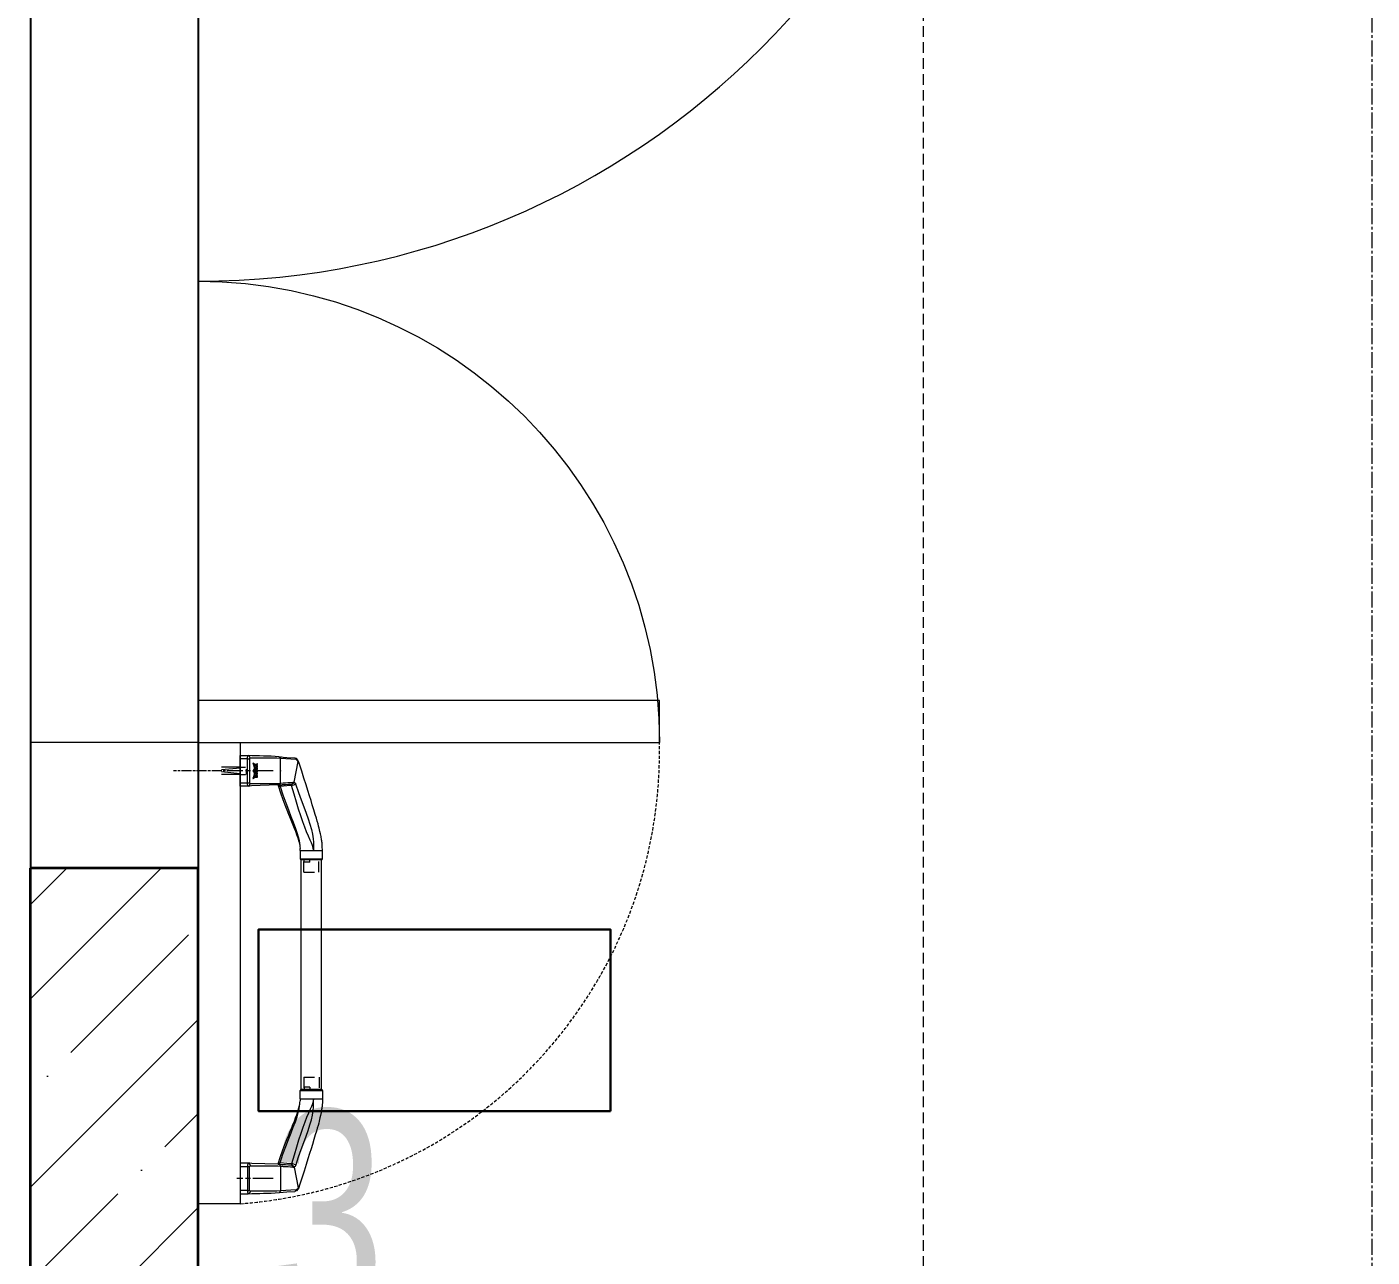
# Model space of a CAD drawing. Header units: millimetres. Extents: x -231292 to 573618, y -153144 to 564035.
# Drawn here: x 112424 to 114029, y 439568 to 441035 of the extents above; entities that cross this region are included whole.
import ezdxf
from ezdxf.enums import TextEntityAlignment as Align

# ---------------------------------------------------------------- set-up
doc = ezdxf.new("R2010")
doc.units = ezdxf.units.MM
for name, pattern in [('CENTER2', [28.575, 19.05, -3.175, 3.175, -3.175]), ('CENTERLINE', [30, 12, -1.5, 3, -1.5, 12]), ('DASHED', [19.05, 12.7, -6.35]), ('HIDDEN', [9.525, 6.35, -3.175])]:
    doc.linetypes.add(name, pattern=pattern)
doc.layers.get('0').update_dxf_attribs({"color": 250})
for name, color, linetype, lineweight in [('АР_Двери_витраж', 250, 'Continuous', 9), ('АР_Двери_внутренние_антипаника', 250, 'Continuous', 0), ('АР_Отв. марка', 250, 'Continuous', 9), ('АР_Разрезы марка', 250, 'Continuous', 13), ('АР_Стены ЖБ', 250, 'Continuous', 35), ('АР_Штриховка', 250, 'Continuous', 0), ('Витражные конструкции', 252, 'Continuous', 15), ('РД_Оси_100', 250, 'Continuous', 0)]:
    doc.layers.add(name, color=color, linetype=linetype, lineweight=lineweight)
doc.layers.add('МАГНИТЫ', color=7, linetype='Continuous', lineweight=30, true_color=0xd100d1)
doc.layers.add('РД_Витраж_вн', color=250, linetype='Continuous')
doc.styles.add('Arial0', font='arial.ttf')

# ---------------------------------------------------------------- blocks, each defined once
blk = doc.blocks.new('UUNEW01NEW00')
at = {"layer": 'АР_Двери_внутренние_антипаника', "color": 1, "linetype": 'CENTERLINE'}
blk.add_line((0, 4.38), (0, 25.96), dxfattribs=at)
at = {"layer": 'АР_Двери_внутренние_антипаника', "color": 40, "linetype": 'Continuous'}
for p, q in [((-9.12, 23.97), (9.12, 23.97)), ((-9.07, 19.28), (-9.12, 23.97)), ((-9.05, 18.23), (-9.07, 19.28)), ((-9.03, 17.12), (-9.05, 18.23)), ((-8.45, 1.55), (-9.03, 17.12)), ((9.12, 23.97), (9.07, 19.28)), ((-8.8, 1.31), (-13.17, -0.12)), ((-8.45, 1.55), (-8.8, 1.31)), ((8.32, 0.49), (8.04, -3.92)), ((-32.12, -7.47), (-34.25, -8.32)), ((-30.3, -6.72), (-32.12, -7.47)), ((-28.24, -5.88), (-30.3, -6.72)), ((-25.93, -4.93), (-28.24, -5.88)), ((-23.32, -3.88), (-25.93, -4.93)), ((-20.37, -2.73), (-23.32, -3.88)), ((-17.01, -1.48), (-20.37, -2.73)), ((-13.17, -0.12), (-17.01, -1.48)), ((8.04, -3.92), (7.71, -8.57)), ((-53, -19.47), (-53, -12.36)), ((-47.5, -11.86), (-52.5, -11.86)), ((-47.5, -11.87), (-46.28, -11.81)), ((-45.08, -11.67), (-46.28, -11.81)), ((-44.35, -11.54), (-45.08, -11.67)), ((-42.2, -11.05), (-44.43, -11.56)), ((-40.03, -10.41), (-42.2, -11.05)), ((-37.96, -9.71), (-40.03, -10.41)), ((-36.07, -9.02), (-37.96, -9.71)), ((-34.25, -8.32), (-36.07, -9.02)), ((-11.81, -16.42), (-8.33, -15.32)), ((-8.33, -15.32), (-4.47, -14.09)), ((-4.47, -14.09), (-0.17, -12.73)), ((-0.17, -12.73), (4.59, -11.21)), ((4.59, -11.21), (5.55, -10.9)), ((5.55, -10.9), (6.38, -10.48)), ((6.38, -10.48), (7.29, -9.64)), ((7.29, -9.64), (7.62, -8.87)), ((7.62, -8.87), (7.67, -8.72)), ((7.67, -8.72), (7.71, -8.57)), ((-53, -24.6), (-53, -19.47)), ((-39.25, -24.26), (-37.63, -23.93)), ((-37.63, -23.93), (-36.23, -23.62)), ((-36.23, -23.62), (-35.09, -23.34)), ((-35.09, -23.34), (-34.16, -23.11)), ((-34.16, -23.11), (-33.06, -22.83)), ((-33.06, -22.83), (-31.67, -22.45)), ((-31.67, -22.45), (-30.09, -22.01)), ((-30.09, -22.01), (-28.19, -21.47)), ((-28.19, -21.47), (-25.96, -20.81)), ((-25.96, -20.81), (-23.32, -20.01)), ((-23.32, -20.01), (-20.24, -19.06)), ((-20.24, -19.06), (-17.73, -18.28)), ((-17.73, -18.28), (-14.92, -17.4)), ((-14.92, -17.4), (-11.81, -16.42)), ((-52.5, -25.1), (-47.5, -25.1)), ((-47.5, -25.09), (-45.11, -25.02)), ((-45.11, -25.02), (-44.13, -24.95)), ((-44.13, -24.95), (-43.58, -24.9)), ((-43.58, -24.9), (-43.02, -24.84)), ((-43.02, -24.84), (-42.41, -24.76)), ((-42.41, -24.76), (-41.77, -24.68)), ((-41.77, -24.68), (-41.09, -24.58)), ((-41.09, -24.58), (-39.25, -24.26))]:
    blk.add_line(p, q, dxfattribs=at)
at = {"layer": 'АР_Двери_внутренние_антипаника', "color": 1, "linetype": 'Continuous'}
for p, q in [((-9.07, 19.28), (-8.93, 19.39)), ((-9.07, 19.28), (-8.96, 18.82)), ((-8.96, 18.82), (-8.82, 18.6)), ((-8.93, 19.39), (-8.52, 19.49)), ((-8.82, 18.6), (-8.63, 18.4)), ((-8.63, 18.4), (-8.4, 18.24)), ((-8.52, 19.49), (-8.21, 19.54)), ((-8.4, 18.24), (-8.14, 18.13)), ((-8.21, 19.54), (-7.85, 19.57)), ((-8.14, 18.13), (-7.61, 18.04)), ((-7.85, 19.57), (-7.47, 19.6)), ((-7.57, 18.16), (-7.61, 18.04)), ((-7.61, 18.04), (-7.59, 16.21)), ((-7.59, 16.21), (-7.59, 14.07)), ((-7.45, 18.26), (-7.57, 18.16)), ((-7.47, 19.6), (-7.07, 19.61)), ((-7.37, 18.3), (-7.45, 18.26)), ((-7.28, 18.32), (-7.37, 18.3)), ((-7.18, 18.34), (-7.28, 18.32)), ((-7.07, 18.35), (-7.18, 18.34)), ((-7.13, 23.97), (-7.07, 19.61)), ((-7.07, 19.61), (7.07, 19.61)), ((-7.07, 19.61), (-7.07, 18.35)), ((7.07, 18.35), (-7.07, 18.35)), ((-3.49, 16), (-4.59, 16.43)), ((-4.59, 16.43), (-4.59, 16.31)), ((-3.49, 15.88), (-4.59, 16.31)), ((-4.59, 16.31), (-3.82, 14.76)), ((0, 16.49), (-0.97, 15.52)), ((0, 16.38), (-0.97, 15.4)), ((0, 16.49), (0, 16.38)), ((0.97, 15.52), (0, 16.49)), ((0.97, 15.4), (0, 16.38)), ((4.59, 16.43), (3.49, 16)), ((4.59, 16.31), (3.49, 15.88)), ((3.82, 14.76), (4.59, 16.31)), ((4.59, 16.43), (4.59, 16.31)), ((7.07, 19.61), (7.13, 23.97)), ((7.07, 19.61), (7.07, 18.35)), ((7.07, 19.61), (7.47, 19.6)), ((7.18, 18.34), (7.07, 18.35)), ((7.28, 18.32), (7.18, 18.34)), ((7.45, 18.26), (7.28, 18.32)), ((7.57, 18.16), (7.45, 18.26)), ((7.47, 19.6), (7.85, 19.57)), ((7.61, 18.04), (7.57, 18.16)), ((7.59, 16.24), (7.61, 18.04)), ((7.59, 14.15), (7.59, 16.24)), ((7.61, 18.04), (8.14, 18.13)), ((7.85, 19.57), (8.21, 19.54)), ((8.14, 18.13), (8.4, 18.24)), ((8.21, 19.54), (8.53, 19.49)), ((8.4, 18.24), (8.63, 18.4)), ((8.53, 19.49), (8.93, 19.39)), ((8.63, 18.4), (8.82, 18.6)), ((8.82, 18.6), (8.96, 18.82)), ((8.93, 19.39), (9.07, 19.28)), ((8.96, 18.82), (9.07, 19.28)), ((-7.59, 12.15), (-7.6, 9.79)), ((-7.6, 9.79), (-7.6, 7.8)), ((-7.59, 14.07), (-7.59, 12.15)), ((-3.82, 14.76), (-3.25, 14.76)), ((-3.02, 14.7), (-3.79, 14.7)), ((-3.79, 14.7), (-3.79, 14.58)), ((-3.02, 14.58), (-3.79, 14.58)), ((-3.79, 14.58), (-3.79, 13.71)), ((-3.79, 13.71), (-3.02, 13.71)), ((-3.25, 14.76), (-3.62, 15.51)), ((-3.62, 15.51), (-2.7, 15.27)), ((-3.25, 14.88), (-3.56, 15.49)), ((-2.27, 15.69), (-3.49, 16)), ((-2.27, 15.58), (-3.49, 15.88)), ((-3.07, 14.4), (-3.42, 14.4)), ((-3.42, 14.4), (-3.42, 13.89)), ((-3.42, 14), (-3.07, 14)), ((-3.42, 13.89), (-3.07, 13.89)), ((-3.25, 14.88), (-3.25, 14.76)), ((-3.03, 14.4), (-3.07, 14.4)), ((-3.07, 14), (-3.07, 13.89)), ((-3.07, 14), (-3.03, 14)), ((-3.07, 13.89), (-3.03, 13.89)), ((-2.99, 14.39), (-3.03, 14.4)), ((-3.03, 14), (-3, 14.01)), ((-3.03, 13.89), (-3, 13.89)), ((-3.02, 14.7), (-3.02, 14.58)), ((-2.93, 14.69), (-3.02, 14.7)), ((-2.93, 14.58), (-3.02, 14.58)), ((-3.02, 13.71), (-2.92, 13.71)), ((-3, 14.01), (-2.97, 14.02)), ((-3, 13.89), (-2.97, 13.9)), ((-2.96, 14.38), (-2.99, 14.39)), ((-2.97, 14.02), (-2.94, 14.03)), ((-2.97, 13.9), (-2.94, 13.91)), ((-2.93, 14.37), (-2.96, 14.38)), ((-2.94, 14.03), (-2.91, 14.04)), ((-2.94, 13.91), (-2.91, 13.93)), ((-2.85, 14.68), (-2.93, 14.69)), ((-2.85, 14.56), (-2.93, 14.58)), ((-2.9, 14.35), (-2.93, 14.37)), ((-2.92, 13.71), (-2.83, 13.73)), ((-2.91, 14.04), (-2.89, 14.06)), ((-2.91, 13.93), (-2.89, 13.94)), ((-2.88, 14.33), (-2.9, 14.35)), ((-2.89, 14.06), (-2.88, 14.08)), ((-2.89, 13.94), (-2.88, 13.96)), ((-2.87, 14.31), (-2.88, 14.33)), ((-2.88, 14.08), (-2.87, 14.1)), ((-2.88, 13.96), (-2.87, 13.98)), ((-2.87, 14.28), (-2.87, 14.31)), ((-2.87, 14), (-2.87, 14.28)), ((-2.87, 14.12), (-2.87, 14)), ((-2.87, 14.1), (-2.87, 14.12)), ((-2.87, 13.98), (-2.87, 14)), ((-2.78, 14.66), (-2.85, 14.68)), ((-2.78, 14.54), (-2.85, 14.56)), ((-2.83, 13.73), (-2.75, 13.75)), ((-2.71, 14.63), (-2.78, 14.66)), ((-2.71, 14.52), (-2.78, 14.54)), ((-2.75, 13.75), (-2.68, 13.79)), ((-2.65, 14.6), (-2.71, 14.63)), ((-2.65, 14.48), (-2.71, 14.52)), ((-2.7, 15.27), (-1.73, 15.11)), ((-2.68, 13.79), (-2.62, 13.83)), ((-2.6, 14.56), (-2.65, 14.6)), ((-2.6, 14.44), (-2.65, 14.48)), ((-2.62, 13.83), (-2.57, 13.88)), ((-2.57, 14.51), (-2.6, 14.56)), ((-2.57, 14.4), (-2.6, 14.44)), ((-2.54, 14.47), (-2.57, 14.51)), ((-2.54, 14.35), (-2.57, 14.4)), ((-2.57, 13.88), (-2.55, 13.93)), ((-2.55, 13.93), (-2.54, 13.98)), ((-2.54, 14.42), (-2.54, 14.47)), ((-2.54, 14.42), (-2.54, 14.3)), ((-2.54, 14.3), (-2.54, 14.35)), ((-2.54, 13.98), (-2.54, 14.3)), ((-2.27, 14.47), (-2.28, 14.42)), ((-2.28, 14.42), (-2.28, 14.3)), ((-2.27, 14.36), (-2.28, 14.3)), ((-2.28, 14.3), (-2.28, 13.98)), ((-2.28, 13.98), (-2.27, 13.94)), ((-0.97, 15.52), (-2.27, 15.69)), ((-0.97, 15.4), (-2.27, 15.58)), ((-2.24, 14.52), (-2.27, 14.47)), ((-2.24, 14.41), (-2.27, 14.36)), ((-2.27, 13.94), (-2.25, 13.89)), ((-2.25, 13.89), (-2.22, 13.85)), ((-2.2, 14.57), (-2.24, 14.52)), ((-2.2, 14.46), (-2.24, 14.41)), ((-2.22, 13.85), (-2.17, 13.81)), ((-2.14, 14.61), (-2.2, 14.57)), ((-2.14, 14.5), (-2.2, 14.46)), ((-2.17, 13.81), (-2.11, 13.77)), ((-2.07, 14.65), (-2.14, 14.61)), ((-2.07, 14.53), (-2.14, 14.5)), ((-2.11, 13.77), (-2.04, 13.74)), ((-1.98, 14.67), (-2.07, 14.65)), ((-1.98, 14.56), (-2.07, 14.53)), ((-2.04, 13.74), (-1.96, 13.72)), ((-1.89, 14.69), (-1.98, 14.67)), ((-1.89, 14.57), (-1.98, 14.56)), ((-1.96, 13.72), (-1.88, 13.71)), ((-1.89, 14.32), (-1.9, 14.3)), ((-1.9, 14.3), (-1.9, 14.28)), ((-1.9, 14.28), (-1.9, 14)), ((-1.9, 14.12), (-1.9, 14.1)), ((-1.9, 14.1), (-1.88, 14.07)), ((-1.9, 14), (-1.9, 13.98)), ((-1.9, 13.98), (-1.88, 13.96)), ((-1.8, 14.7), (-1.89, 14.69)), ((-1.8, 14.58), (-1.89, 14.57)), ((-1.87, 14.34), (-1.89, 14.32)), ((-1.88, 14.07), (-1.87, 14.05)), ((-1.88, 13.96), (-1.87, 13.94)), ((-1.88, 13.71), (-1.8, 13.71)), ((-1.85, 14.36), (-1.87, 14.34)), ((-1.87, 14.05), (-1.84, 14.04)), ((-1.87, 13.94), (-1.84, 13.92)), ((-1.83, 14.37), (-1.85, 14.36)), ((-1.84, 14.04), (-1.81, 14.02)), ((-1.84, 13.92), (-1.81, 13.91)), ((-1.8, 14.38), (-1.83, 14.37)), ((-1.81, 14.02), (-1.78, 14.01)), ((-1.81, 13.91), (-1.78, 13.9)), ((-1.8, 14.7), (-1.8, 14.58)), ((-1.51, 14.7), (-1.8, 14.7)), ((-1.51, 14.58), (-1.8, 14.58)), ((-1.77, 14.39), (-1.8, 14.38)), ((-1.8, 13.71), (-1.51, 13.71)), ((-1.78, 14.01), (-1.74, 14)), ((-1.78, 13.9), (-1.74, 13.89)), ((-1.73, 14.4), (-1.77, 14.39)), ((-1.74, 14), (-1.7, 14)), ((-1.74, 13.89), (-1.7, 13.89)), ((-1.73, 15.11), (-0.73, 15.02)), ((-1.7, 14.4), (-1.73, 14.4)), ((-1.61, 14.4), (-1.7, 14.4)), ((-1.7, 14), (-1.7, 13.89)), ((-1.7, 14), (-1.61, 14)), ((-1.7, 13.89), (-1.61, 13.89)), ((-1.57, 14.4), (-1.61, 14.4)), ((-1.61, 14), (-1.61, 13.89)), ((-1.61, 14), (-1.57, 14)), ((-1.61, 13.89), (-1.57, 13.89)), ((-1.53, 14.39), (-1.57, 14.4)), ((-1.57, 14), (-1.54, 14.01)), ((-1.57, 13.89), (-1.54, 13.89)), ((-1.54, 14.01), (-1.51, 14.02)), ((-1.54, 13.89), (-1.51, 13.9)), ((-1.49, 14.38), (-1.53, 14.39)), ((-1.51, 14.7), (-1.51, 14.58)), ((-1.42, 14.69), (-1.51, 14.7)), ((-1.42, 14.58), (-1.51, 14.58)), ((-1.51, 14.02), (-1.48, 14.03)), ((-1.51, 13.9), (-1.48, 13.91)), ((-1.51, 13.71), (-1.41, 13.71)), ((-1.46, 14.37), (-1.49, 14.38)), ((-1.48, 14.03), (-1.45, 14.04)), ((-1.48, 13.91), (-1.45, 13.93)), ((-1.44, 14.35), (-1.46, 14.37)), ((-1.45, 14.04), (-1.43, 14.06)), ((-1.45, 13.93), (-1.43, 13.94)), ((-1.42, 14.33), (-1.44, 14.35)), ((-1.43, 14.06), (-1.42, 14.08)), ((-1.43, 13.94), (-1.42, 13.96)), ((-1.34, 14.68), (-1.42, 14.69)), ((-1.34, 14.56), (-1.42, 14.58)), ((-1.41, 14.31), (-1.42, 14.33)), ((-1.42, 14.08), (-1.41, 14.1)), ((-1.42, 13.96), (-1.41, 13.98)), ((-1.41, 14.28), (-1.41, 14.31)), ((-1.41, 14), (-1.41, 14.28)), ((-1.41, 14.12), (-1.41, 14)), ((-1.41, 14.1), (-1.41, 14.12)), ((-1.41, 13.98), (-1.41, 14)), ((-1.41, 13.71), (-1.32, 13.73)), ((-1.27, 14.66), (-1.34, 14.68)), ((-1.27, 14.54), (-1.34, 14.56)), ((-1.32, 13.73), (-1.24, 13.75)), ((-1.2, 14.63), (-1.27, 14.66)), ((-1.2, 14.52), (-1.27, 14.54)), ((-1.24, 13.75), (-1.17, 13.79)), ((-1.14, 14.6), (-1.2, 14.63)), ((-1.14, 14.48), (-1.2, 14.52)), ((-1.17, 13.79), (-1.11, 13.83)), ((-1.09, 14.56), (-1.14, 14.6)), ((-1.09, 14.44), (-1.14, 14.48)), ((-1.11, 13.83), (-1.06, 13.88)), ((-1.05, 14.51), (-1.09, 14.56)), ((-1.05, 14.4), (-1.09, 14.44)), ((-1.06, 13.88), (-1.03, 13.93)), ((-1.03, 14.47), (-1.05, 14.51)), ((-1.03, 14.35), (-1.05, 14.4)), ((-1.03, 14.42), (-1.03, 14.47)), ((-1.03, 14.42), (-1.03, 14.3)), ((-1.03, 14.3), (-1.03, 14.35)), ((-1.03, 13.98), (-1.03, 14.3)), ((-1.03, 13.93), (-1.03, 13.98)), ((-0.97, 15.52), (-0.97, 15.4)), ((0, 14.7), (-0.77, 14.7)), ((-0.77, 14.7), (-0.77, 14.58)), ((0, 14.58), (-0.77, 14.58)), ((-0.77, 14.58), (-0.77, 13.71)), ((-0.77, 13.71), (-0.44, 13.71)), ((-0.73, 15.02), (0, 15.75)), ((-0.12, 14.42), (-0.44, 14.42)), ((-0.44, 14.42), (-0.44, 14.2)), ((-0.44, 14.32), (-0.12, 14.32)), ((-0.44, 14.2), (-0.12, 14.2)), ((-0.44, 14.07), (-0.21, 14.07)), ((-0.44, 13.71), (-0.44, 14.07)), ((-0.21, 14.07), (0.04, 13.71)), ((-0.09, 14.42), (-0.12, 14.42)), ((-0.12, 14.32), (-0.12, 14.2)), ((-0.12, 14.32), (-0.09, 14.32)), ((-0.12, 14.2), (-0.09, 14.21)), ((-0.07, 14.41), (-0.09, 14.42)), ((-0.09, 14.32), (-0.06, 14.33)), ((-0.09, 14.21), (-0.06, 14.21)), ((-0.04, 14.41), (-0.07, 14.41)), ((-0.06, 14.33), (-0.03, 14.33)), ((-0.06, 14.21), (-0.03, 14.22)), ((-0.02, 14.4), (-0.04, 14.41)), ((-0.03, 14.33), (-0.01, 14.34)), ((-0.03, 14.22), (-0.01, 14.23)), ((0, 14.39), (-0.02, 14.4)), ((-0.01, 14.34), (0.01, 14.36)), ((-0.01, 14.23), (0.01, 14.24)), ((0, 15.75), (0.73, 15.02)), ((0, 14.7), (0, 14.58)), ((0.08, 14.69), (0, 14.7)), ((0.08, 14.58), (0, 14.58)), ((0.01, 14.38), (0, 14.39)), ((0.02, 14.36), (0.01, 14.38)), ((0.01, 14.36), (0.02, 14.37)), ((0.01, 14.24), (0.02, 14.26)), ((0.03, 14.35), (0.02, 14.36)), ((0.02, 14.26), (0.03, 14.27)), ((0.03, 14.33), (0.03, 14.35)), ((0.03, 14.33), (0.03, 14.29)), ((0.03, 14.29), (0.03, 14.33)), ((0.03, 14.27), (0.03, 14.29)), ((0.04, 13.71), (0.48, 13.71)), ((0.16, 14.68), (0.08, 14.69)), ((0.16, 14.56), (0.08, 14.58)), ((0.23, 14.66), (0.16, 14.68)), ((0.23, 14.54), (0.16, 14.56)), ((0.18, 14.09), (0.25, 14.11)), ((0.48, 13.71), (0.18, 14.09)), ((0.3, 14.63), (0.23, 14.66)), ((0.3, 14.52), (0.23, 14.54)), ((0.25, 14.11), (0.32, 14.14)), ((0.48, 13.82), (0.25, 14.11)), ((0.35, 14.6), (0.3, 14.63)), ((0.35, 14.48), (0.3, 14.52)), ((0.32, 14.14), (0.37, 14.18)), ((0.4, 14.56), (0.35, 14.6)), ((0.4, 14.44), (0.35, 14.48)), ((0.37, 14.18), (0.41, 14.22)), ((0.43, 14.51), (0.4, 14.56)), ((0.43, 14.4), (0.4, 14.44)), ((0.41, 14.22), (0.43, 14.26)), ((0.44, 14.47), (0.43, 14.51)), ((0.44, 14.35), (0.43, 14.4)), ((0.43, 14.26), (0.45, 14.31)), ((0.45, 14.44), (0.44, 14.47)), ((0.45, 14.31), (0.44, 14.35)), ((0.48, 13.82), (0.48, 13.71)), ((0.73, 15.02), (1.73, 15.11)), ((0.75, 14.7), (0.75, 14.58)), ((1.38, 14.7), (0.75, 14.7)), ((1.38, 14.58), (0.75, 14.58)), ((0.75, 14.58), (0.75, 13.71)), ((0.75, 13.71), (1.11, 13.71)), ((2.27, 15.69), (0.97, 15.52)), ((2.27, 15.58), (0.97, 15.4)), ((0.97, 15.52), (0.97, 15.4)), ((1.11, 13.71), (1.11, 14.3)), ((1.11, 14.3), (1.24, 14.3)), ((1.24, 14.3), (1.48, 13.71)), ((1.38, 14.7), (1.38, 14.58)), ((1.57, 14.21), (1.38, 14.7)), ((1.57, 14.09), (1.38, 14.58)), ((1.48, 13.71), (1.8, 13.71)), ((1.57, 14.21), (1.57, 14.09)), ((1.71, 14.21), (1.57, 14.21)), ((1.71, 14.09), (1.57, 14.09)), ((1.9, 14.7), (1.71, 14.21)), ((1.9, 14.58), (1.71, 14.09)), ((1.71, 14.21), (1.71, 14.09)), ((1.73, 15.11), (2.7, 15.27)), ((1.8, 13.71), (2.04, 14.3)), ((1.9, 14.7), (1.9, 14.58)), ((2.53, 14.7), (1.9, 14.7)), ((2.53, 14.58), (1.9, 14.58)), ((2.04, 14.3), (2.17, 14.3)), ((2.17, 14.3), (2.17, 13.71)), ((2.17, 13.71), (2.53, 13.71)), ((3.49, 16), (2.27, 15.69)), ((3.49, 15.88), (2.27, 15.58)), ((2.53, 14.7), (2.53, 14.58)), ((2.53, 13.71), (2.53, 14.58)), ((2.7, 15.27), (3.62, 15.51)), ((3.1, 14.7), (2.74, 13.82)), ((3.1, 14.58), (2.74, 13.71)), ((2.74, 13.82), (2.74, 13.71)), ((2.74, 13.71), (3.16, 13.71)), ((3.1, 14.7), (3.1, 14.58)), ((3.86, 14.7), (3.1, 14.7)), ((3.86, 14.58), (3.1, 14.58)), ((3.16, 13.71), (3.2, 13.86)), ((3.2, 13.86), (3.76, 13.86)), ((3.62, 15.51), (3.25, 14.76)), ((3.56, 15.49), (3.25, 14.88)), ((3.25, 14.88), (3.25, 14.76)), ((3.25, 14.76), (3.82, 14.76)), ((3.36, 14.35), (3.25, 14.02)), ((3.25, 14.02), (3.71, 14.02)), ((3.29, 14.13), (3.68, 14.13)), ((3.61, 14.35), (3.36, 14.35)), ((3.71, 14.02), (3.61, 14.35)), ((3.76, 13.86), (3.81, 13.71)), ((3.81, 13.71), (4.22, 13.71)), ((3.86, 14.7), (3.86, 14.58)), ((4.22, 13.82), (3.86, 14.7)), ((4.22, 13.71), (3.86, 14.58)), ((4.22, 13.82), (4.22, 13.71)), ((7.59, 12.27), (7.59, 14.15)), ((7.6, 9.93), (7.59, 12.27)), ((7.6, 7.96), (7.6, 9.93)), ((-9.27, 0.17), (-14.41, -1.53)), ((-9.21, 0.78), (-9.27, 0.17)), ((-9.16, 0.22), (-9.27, 0.17)), ((-9.26, -0.05), (-9.27, 0.17)), ((-9.11, 1.03), (-9.21, 0.78)), ((-8.86, 0.54), (-9.16, 0.22)), ((-8.97, 1.21), (-9.11, 1.03)), ((-8.8, 1.31), (-8.97, 1.21)), ((-8.7, 0.79), (-8.86, 0.54)), ((-8.63, 0.89), (-8.7, 0.79)), ((-8.57, 0.97), (-8.63, 0.89)), ((-8.52, 1.04), (-8.57, 0.97)), ((-8.44, 1.35), (-8.52, 1.04)), ((-8.42, 0.83), (-8.45, 1.53)), ((-8.45, 1.41), (-8.39, 0.41)), ((-8.33, 0.51), (-8.42, 0.83)), ((-8.39, 0.41), (-8.35, -0.35)), ((-8.39, 0.41), (-8.31, 0.41)), ((-8.11, 0.24), (-8.33, 0.51)), ((-7.79, 0.06), (-8.11, 0.24)), ((-7.42, 0), (-7.79, 0.06)), ((-7.6, 7.8), (-7.59, 6.17)), ((-7.59, 6.17), (-7.58, 4.72)), ((-7.58, 4.72), (-7.54, 3.16)), ((-7.54, 3.16), (-7.49, 1.6)), ((-7.53, 0.02), (-7.51, 0.01)), ((-7.51, 0.01), (-7.34, 0)), ((-7.49, 1.6), (-7.42, 0)), ((-7.42, 0), (7.42, 0)), ((-7.34, 0), (7.34, 0)), ((6.72, -9.36), (7.34, 0)), ((7.42, 0), (7.51, 2.03)), ((7.79, 0.06), (7.42, 0)), ((7.51, 2.03), (7.56, 4.02)), ((7.56, 4.02), (7.59, 5.9)), ((7.59, 5.9), (7.6, 7.96)), ((8.11, 0.24), (7.79, 0.06)), ((8.33, 0.51), (8.11, 0.24)), ((8.42, 0.83), (8.33, 0.51)), ((-30.65, -7.71), (-33.82, -8.92)), ((-27.16, -6.34), (-30.65, -7.71)), ((-23.31, -4.82), (-27.16, -6.34)), ((-19.08, -3.2), (-23.31, -4.82)), ((-14.41, -1.53), (-19.08, -3.2)), ((-14, -8.22), (-8.84, -6.64)), ((-9.04, -3.8), (-9.26, -0.05)), ((-8.84, -6.61), (-9.04, -3.8)), ((-8.84, -6.64), (-8.84, -6.61)), ((-8.84, -6.64), (-8.72, -6.63)), ((-8.75, -7.33), (-8.84, -6.64)), ((-8.51, -8.08), (-8.75, -7.33)), ((-8.72, -6.63), (-8.61, -6.64)), ((-8.61, -6.64), (-8.4, -6.68)), ((-8.4, -6.68), (-8.15, -6.7)), ((-8.35, -0.35), (-8.32, -0.87)), ((-8.32, -0.87), (-8.31, -1.13)), ((-8.31, -1.13), (-8.31, -1.11)), ((-8.31, -1.15), (-8.22, -1.15)), ((-8.22, -1.15), (-8.22, -1.24)), ((-8.22, -1.24), (-8.2, -1.51)), ((-8.2, -1.51), (-8.2, -1.49)), ((-8.15, -6.7), (-8.08, -6.66)), ((-8.08, -6.66), (-8.03, -6.62)), ((-7.96, -7.14), (-8.08, -6.66)), ((-8.03, -6.62), (-7.99, -6.61)), ((-7.99, -6.61), (-7.91, -6.64)), ((-7.65, -7.63), (-7.96, -7.14)), ((-7.91, -6.64), (-7.86, -6.66)), ((-7.77, -6.91), (-7.86, -6.61)), ((-7.86, -6.66), (-7.86, -6.61)), ((-7.54, -7.18), (-7.77, -6.91)), ((-7.2, -8.01), (-7.65, -7.63)), ((-7.22, -7.36), (-7.54, -7.18)), ((-7.34, 0), (-7.24, -1.67)), ((-7.24, -1.67), (-7.15, -3.11)), ((-6.86, -7.41), (-7.22, -7.36)), ((-6.71, -8.21), (-7.2, -8.01)), ((-7.15, -3.11), (-7.06, -4.54)), ((-7.06, -4.54), (-6.96, -5.97)), ((-6.96, -5.97), (-6.86, -7.41)), ((-6.86, -7.41), (-6.84, -7.49)), ((-6.84, -7.49), (-6.82, -7.54)), ((-6.82, -7.54), (-6.81, -7.56)), ((-6.81, -7.56), (-6.8, -7.58)), ((-6.8, -7.58), (-6.8, -7.58)), ((-6.8, -7.58), (-6.8, -7.59)), ((-6.8, -7.59), (-6.79, -7.59)), ((-6.79, -7.59), (-6.79, -7.59)), ((-6.79, -7.59), (-6.79, -7.59)), ((-6.79, -7.59), (-6.79, -7.59)), ((-6.79, -7.59), (-6.79, -7.59)), ((-6.79, -7.59), (-6.79, -7.59)), ((-6.79, -7.59), (-6.79, -7.59)), ((-6.79, -7.59), (-6.79, -7.59)), ((-6.79, -7.59), (-6.79, -7.59)), ((-6.79, -7.59), (-6.79, -7.59)), ((-6.79, -7.59), (-6.68, -7.79)), ((-6.68, -7.79), (-6.63, -8.02)), ((8.26, -0.44), (8.27, -0.27)), ((-52.5, -11.88), (-52.5, -19.76)), ((-47.5, -11.89), (-47.5, -11.94)), ((-47.5, -11.94), (-47.5, -19.76)), ((-43.09, -11.39), (-44.53, -11.6)), ((-41.55, -11.15), (-43.09, -11.39)), ((-39.27, -10.66), (-41.55, -11.15)), ((-36.69, -9.91), (-39.27, -10.66)), ((-39.01, -16.72), (-36.4, -15.66)), ((-33.82, -8.92), (-36.69, -9.91)), ((-36.4, -15.66), (-33.51, -14.54)), ((-33.51, -14.54), (-30.32, -13.37)), ((-30.32, -13.37), (-26.81, -12.13)), ((-25.17, -15.33), (-28.66, -16.56)), ((-26.81, -12.13), (-22.94, -10.88)), ((-21.42, -13.94), (-25.17, -15.33)), ((-22.94, -10.88), (-18.69, -9.6)), ((-17.34, -12.42), (-21.42, -13.94)), ((-18.69, -9.6), (-14, -8.22)), ((-12.83, -10.8), (-17.34, -12.42)), ((-7.78, -9.13), (-12.83, -10.8)), ((-8.16, -8.72), (-8.51, -8.08)), ((-7.78, -9.13), (-8.16, -8.72)), ((-7.37, -8.94), (-7.78, -9.13)), ((-7.09, -8.7), (-7.37, -8.94)), ((-6.71, -8.21), (-7.09, -8.7)), ((-6.65, -8.12), (-6.71, -8.21)), ((-6.71, -8.21), (5.56, -10.56)), ((-6.63, -8.02), (-6.65, -8.12)), ((5.56, -10.56), (6.3, -10.02)), ((5.56, -10.56), (5.96, -10.63)), ((5.96, -10.63), (6.34, -10.51)), ((6.3, -10.02), (6.6, -9.68)), ((6.34, -10.51), (6.37, -10.47)), ((6.6, -9.68), (6.72, -9.36)), ((6.72, -9.36), (7.07, -9.31)), ((7.07, -9.31), (7.4, -9.14)), ((7.4, -9.14), (7.62, -8.87)), ((-52.5, -19.76), (-52.5, -25.09)), ((-47.5, -19.76), (-45.97, -19.61)), ((-45.94, -19.76), (-47.5, -19.76)), ((-47.5, -19.76), (-47.5, -25.09)), ((-45.97, -19.61), (-44.46, -19.16)), ((-44.29, -19.76), (-45.94, -19.76)), ((-44.46, -19.16), (-42.95, -18.49)), ((-42.5, -19.72), (-44.29, -19.76)), ((-42.95, -18.49), (-41.35, -17.75)), ((-40.57, -19.58), (-42.5, -19.72)), ((-41.35, -17.75), (-39.01, -16.72)), ((-37.82, -19.18), (-40.57, -19.58)), ((-34.94, -18.52), (-37.82, -19.18)), ((-31.9, -17.63), (-34.94, -18.52)), ((-28.66, -16.56), (-31.9, -17.63)), ((-52.5, -25.09), (-47.5, -25.09))]:
    blk.add_line(p, q, dxfattribs=at)
at = {"layer": 'АР_Двери_внутренние_антипаника', "color": 1, "linetype": 'HIDDEN'}
for p, q in [((-60.5, -14.01), (-53, -14.01)), ((-60.5, -14.01), (-60.5, -23.03)), ((-54.5, -17.64), (-54.5, -14.14)), ((-54.5, -14.14), (-53, -14.14)), ((-60.5, -23.03), (-53, -23.03)), ((-54.5, -17.64), (-53, -17.64))]:
    blk.add_line(p, q, dxfattribs=at)
at = {"layer": 'АР_Двери_внутренние_антипаника', "color": 40, "linetype": 'Continuous'}
for centre, radius, start, end in [((-490.86, 27.67), 500, 356.92187, 359.03769), ((-52.5, -12.36), 0.5, 90, 180), ((-52.5, -24.6), 0.5, 180, 270)]:
    blk.add_arc(centre, radius, start, end, dxfattribs=at)
at = {"layer": 'АР_Двери_внутренние_антипаника', "color": 1, "linetype": 'Continuous'}
blk.add_arc((490.85, 29.32), 500, 183.30824, 184.12158, dxfattribs=at)
blk.add_point((0, 0), dxfattribs=at)
blk = doc.blocks.new('66NEW00')
at = {"layer": 'АР_Двери_внутренние_антипаника', "color": 40, "linetype": 'Continuous'}
for p, q in [((9.12, 0), (-9.12, 0)), ((-9.12, 0), (-9.07, -4.7)), ((9.07, -4.7), (9.12, 0)), ((8.45, -22.43), (9.03, -6.86)), ((9.03, -6.86), (9.05, -5.74)), ((9.05, -5.74), (9.07, -4.7)), ((-8.32, -23.48), (-8.04, -27.89)), ((8.45, -22.43), (8.8, -22.67)), ((8.8, -22.67), (13.17, -24.1)), ((-8.04, -27.89), (-7.71, -32.55)), ((13.17, -24.1), (17.01, -25.45)), ((17.01, -25.45), (20.37, -26.71)), ((20.37, -26.71), (23.32, -27.86)), ((23.32, -27.86), (25.93, -28.91)), ((25.93, -28.91), (28.24, -29.85)), ((28.24, -29.85), (30.3, -30.7)), ((30.3, -30.7), (32.12, -31.44)), ((32.12, -31.44), (34.25, -32.29)), ((-7.67, -32.69), (-7.71, -32.55)), ((-7.62, -32.85), (-7.67, -32.69)), ((-7.29, -33.62), (-7.62, -32.85)), ((-6.38, -34.45), (-7.29, -33.62)), ((-5.55, -34.88), (-6.38, -34.45)), ((-4.59, -35.19), (-5.55, -34.88)), ((0.17, -36.7), (-4.59, -35.19)), ((4.47, -38.07), (0.17, -36.7)), ((8.33, -39.29), (4.47, -38.07)), ((11.81, -40.39), (8.33, -39.29)), ((34.25, -32.29), (36.07, -33)), ((36.07, -33), (37.96, -33.69)), ((37.96, -33.69), (40.03, -34.38)), ((40.03, -34.38), (42.2, -35.02)), ((42.2, -35.02), (44.43, -35.53)), ((44.35, -35.52), (45.08, -35.64)), ((45.08, -35.64), (46.28, -35.78)), ((47.5, -35.84), (46.28, -35.78)), ((47.5, -35.84), (52.5, -35.84)), ((53, -43.44), (53, -36.34)), ((14.92, -41.37), (11.81, -40.39)), ((17.73, -42.25), (14.92, -41.37)), ((20.24, -43.04), (17.73, -42.25)), ((23.32, -43.99), (20.24, -43.04)), ((25.96, -44.78), (23.32, -43.99)), ((28.19, -45.44), (25.96, -44.78)), ((30.09, -45.99), (28.19, -45.44)), ((31.67, -46.43), (30.09, -45.99)), ((33.06, -46.8), (31.67, -46.43)), ((34.16, -47.09), (33.06, -46.8)), ((35.09, -47.32), (34.16, -47.09)), ((36.23, -47.59), (35.09, -47.32)), ((37.63, -47.91), (36.23, -47.59)), ((39.25, -48.24), (37.63, -47.91)), ((53, -48.57), (53, -43.44)), ((41.09, -48.55), (39.25, -48.24)), ((41.77, -48.65), (41.09, -48.55)), ((42.41, -48.74), (41.77, -48.65)), ((43.02, -48.81), (42.41, -48.74)), ((43.58, -48.87), (43.02, -48.81)), ((44.13, -48.92), (43.58, -48.87)), ((45.11, -48.99), (44.13, -48.92)), ((47.5, -49.07), (45.11, -48.99)), ((52.5, -49.07), (47.5, -49.07))]:
    blk.add_line(p, q, dxfattribs=at)
at = {"layer": 'АР_Двери_внутренние_антипаника', "color": 1, "linetype": 'Continuous'}
for p, q in [((-7.07, -4.37), (-7.13, 0)), ((7.13, 0), (7.07, -4.37)), ((-8.93, -4.58), (-9.07, -4.7)), ((-8.96, -5.16), (-9.07, -4.7)), ((-8.82, -5.38), (-8.96, -5.16)), ((-8.53, -4.48), (-8.93, -4.58)), ((-8.63, -5.58), (-8.82, -5.38)), ((-8.4, -5.74), (-8.63, -5.58)), ((-8.21, -4.44), (-8.53, -4.48)), ((-8.14, -5.85), (-8.4, -5.74)), ((-7.85, -4.4), (-8.21, -4.44)), ((-7.61, -5.93), (-8.14, -5.85)), ((-7.47, -4.38), (-7.85, -4.4)), ((-7.61, -5.93), (-7.57, -5.81)), ((-7.59, -7.73), (-7.61, -5.93)), ((-7.59, -9.82), (-7.59, -7.73)), ((-7.57, -5.81), (-7.45, -5.72)), ((-7.07, -4.37), (-7.47, -4.38)), ((-7.45, -5.72), (-7.28, -5.65)), ((-7.28, -5.65), (-7.18, -5.63)), ((-7.18, -5.63), (-7.07, -5.63)), ((7.07, -4.37), (-7.07, -4.37)), ((-7.07, -4.37), (-7.07, -5.63)), ((-7.07, -5.63), (7.07, -5.63)), ((7.07, -4.37), (7.07, -5.63)), ((7.47, -4.38), (7.07, -4.37)), ((7.07, -5.63), (7.18, -5.63)), ((7.18, -5.63), (7.28, -5.65)), ((7.28, -5.65), (7.37, -5.68)), ((7.37, -5.68), (7.45, -5.72)), ((7.45, -5.72), (7.57, -5.81)), ((7.85, -4.4), (7.47, -4.38)), ((7.57, -5.81), (7.61, -5.93)), ((7.61, -5.93), (7.59, -7.77)), ((7.59, -7.77), (7.59, -9.9)), ((8.14, -5.85), (7.61, -5.93)), ((8.21, -4.44), (7.85, -4.4)), ((8.4, -5.74), (8.14, -5.85)), ((8.52, -4.48), (8.21, -4.44)), ((8.63, -5.58), (8.4, -5.74)), ((8.93, -4.58), (8.52, -4.48)), ((8.82, -5.38), (8.63, -5.58)), ((8.96, -5.16), (8.82, -5.38)), ((9.07, -4.7), (8.93, -4.58)), ((9.07, -4.7), (8.96, -5.16)), ((-7.6, -14.05), (-7.59, -11.7)), ((-7.6, -16.01), (-7.6, -14.05)), ((-7.59, -18.08), (-7.6, -16.01)), ((-7.59, -11.7), (-7.59, -9.82)), ((7.59, -9.9), (7.59, -11.82)), ((7.59, -11.82), (7.6, -14.19)), ((7.6, -14.19), (7.6, -16.17)), ((-8.42, -23.15), (-8.33, -23.47)), ((-8.33, -23.47), (-8.11, -23.74)), ((-8.11, -23.74), (-7.79, -23.91)), ((-7.79, -23.91), (-7.42, -23.97)), ((-7.56, -19.95), (-7.59, -18.08)), ((-7.51, -21.94), (-7.56, -19.95)), ((-7.42, -23.97), (-7.51, -21.94)), ((7.42, -23.97), (-7.42, -23.97)), ((7.34, -23.97), (-7.34, -23.97)), ((-6.72, -33.34), (-7.34, -23.97)), ((7.34, -23.97), (7.24, -25.65)), ((7.51, -23.96), (7.34, -23.97)), ((7.49, -22.37), (7.42, -23.97)), ((7.42, -23.97), (7.79, -23.91)), ((7.54, -20.81), (7.49, -22.37)), ((7.53, -23.96), (7.51, -23.96)), ((7.58, -19.25), (7.54, -20.81)), ((7.59, -17.8), (7.58, -19.25)), ((7.6, -16.17), (7.59, -17.8)), ((7.79, -23.91), (8.11, -23.74)), ((8.11, -23.74), (8.33, -23.47)), ((8.39, -23.57), (8.31, -23.57)), ((8.33, -23.47), (8.42, -23.15)), ((8.39, -23.57), (8.35, -24.33)), ((8.45, -22.57), (8.39, -23.57)), ((8.42, -23.15), (8.45, -22.44)), ((8.44, -22.63), (8.52, -22.93)), ((8.52, -22.93), (8.57, -23.01)), ((8.57, -23.01), (8.63, -23.08)), ((8.63, -23.08), (8.7, -23.19)), ((8.7, -23.19), (8.86, -23.44)), ((8.8, -22.67), (8.97, -22.77)), ((8.86, -23.44), (9.16, -23.75)), ((8.97, -22.77), (9.11, -22.95)), ((9.04, -27.77), (9.26, -24.03)), ((9.11, -22.95), (9.21, -23.2)), ((9.16, -23.75), (9.27, -23.81)), ((9.21, -23.2), (9.27, -23.81)), ((9.26, -24.03), (9.27, -23.81)), ((9.27, -23.81), (14.41, -25.5)), ((-8.26, -24.41), (-8.27, -24.25)), ((6.68, -31.76), (6.63, -32)), ((6.63, -32), (6.65, -32.1)), ((6.79, -31.57), (6.68, -31.76)), ((6.71, -32.19), (7.2, -31.98)), ((6.8, -31.56), (6.79, -31.56)), ((6.79, -31.56), (6.79, -31.56)), ((6.79, -31.56), (6.79, -31.56)), ((6.79, -31.56), (6.79, -31.56)), ((6.79, -31.56), (6.79, -31.57)), ((6.79, -31.57), (6.79, -31.57)), ((6.79, -31.57), (6.79, -31.57)), ((6.79, -31.57), (6.79, -31.57)), ((6.79, -31.57), (6.79, -31.57)), ((6.79, -31.57), (6.79, -31.57)), ((6.81, -31.54), (6.8, -31.55)), ((6.8, -31.55), (6.8, -31.56)), ((6.8, -31.56), (6.8, -31.56)), ((6.82, -31.51), (6.81, -31.54)), ((6.84, -31.46), (6.82, -31.51)), ((6.86, -31.38), (6.84, -31.46)), ((6.96, -29.95), (6.86, -31.38)), ((6.86, -31.38), (7.22, -31.33)), ((7.06, -28.51), (6.96, -29.95)), ((7.15, -27.08), (7.06, -28.51)), ((7.24, -25.65), (7.15, -27.08)), ((7.2, -31.98), (7.65, -31.61)), ((7.22, -31.33), (7.54, -31.16)), ((7.54, -31.16), (7.77, -30.89)), ((7.65, -31.61), (7.96, -31.12)), ((7.77, -30.89), (7.86, -30.59)), ((7.86, -30.63), (7.86, -30.59)), ((7.91, -30.62), (7.86, -30.63)), ((7.99, -30.59), (7.91, -30.62)), ((7.96, -31.12), (8.08, -30.63)), ((8.03, -30.6), (7.99, -30.59)), ((8.08, -30.63), (8.03, -30.6)), ((8.15, -30.68), (8.08, -30.63)), ((8.4, -30.66), (8.15, -30.68)), ((8.16, -32.69), (8.51, -32.05)), ((8.22, -25.21), (8.2, -25.48)), ((8.2, -25.48), (8.2, -25.46)), ((8.22, -25.12), (8.22, -25.21)), ((8.31, -25.12), (8.22, -25.12)), ((8.32, -24.84), (8.31, -25.11)), ((8.31, -25.11), (8.31, -25.09)), ((8.35, -24.33), (8.32, -24.84)), ((8.61, -30.61), (8.4, -30.66)), ((8.51, -32.05), (8.75, -31.31)), ((8.72, -30.6), (8.61, -30.61)), ((8.84, -30.62), (8.72, -30.6)), ((8.75, -31.31), (8.84, -30.62)), ((8.84, -30.59), (9.04, -27.77)), ((8.84, -30.62), (8.84, -30.59)), ((14, -32.19), (8.84, -30.62)), ((14.41, -25.5), (19.08, -27.18)), ((19.08, -27.18), (23.31, -28.79)), ((23.31, -28.79), (27.16, -30.31)), ((27.16, -30.31), (30.65, -31.69)), ((30.65, -31.69), (33.82, -32.89)), ((-7.4, -33.12), (-7.62, -32.85)), ((-7.07, -33.29), (-7.4, -33.12)), ((-6.72, -33.34), (-7.07, -33.29)), ((-6.6, -33.66), (-6.72, -33.34)), ((-6.3, -33.99), (-6.6, -33.66)), ((-6.34, -34.48), (-6.37, -34.45)), ((-5.96, -34.6), (-6.34, -34.48)), ((-5.56, -34.54), (-6.3, -33.99)), ((-5.56, -34.54), (-5.96, -34.6)), ((6.71, -32.19), (-5.56, -34.54)), ((6.65, -32.1), (6.71, -32.19)), ((6.71, -32.19), (7.09, -32.67)), ((7.09, -32.67), (7.37, -32.91)), ((7.37, -32.91), (7.78, -33.11)), ((7.78, -33.11), (8.16, -32.69)), ((7.78, -33.11), (12.83, -34.77)), ((12.83, -34.77), (17.34, -36.39)), ((18.69, -33.58), (14, -32.19)), ((17.34, -36.39), (21.42, -37.92)), ((22.94, -34.85), (18.69, -33.58)), ((21.42, -37.92), (25.17, -39.31)), ((26.81, -36.1), (22.94, -34.85)), ((25.17, -39.31), (28.66, -40.54)), ((30.32, -37.34), (26.81, -36.1)), ((33.51, -38.52), (30.32, -37.34)), ((36.4, -39.63), (33.51, -38.52)), ((33.82, -32.89), (36.69, -33.89)), ((39.01, -40.69), (36.4, -39.63)), ((36.69, -33.89), (39.27, -34.63)), ((39.27, -34.63), (41.55, -35.13)), ((41.55, -35.13), (43.09, -35.37)), ((43.09, -35.37), (44.53, -35.57)), ((47.5, -35.86), (47.5, -35.92)), ((47.5, -35.92), (47.5, -43.74)), ((52.5, -35.86), (52.5, -43.74)), ((28.66, -40.54), (31.9, -41.61)), ((31.9, -41.61), (34.94, -42.49)), ((34.94, -42.49), (37.82, -43.15)), ((37.82, -43.15), (40.57, -43.55)), ((41.35, -41.72), (39.01, -40.69)), ((40.57, -43.55), (42.5, -43.69)), ((42.95, -42.47), (41.35, -41.72)), ((42.5, -43.69), (44.29, -43.73)), ((44.46, -43.13), (42.95, -42.47)), ((44.29, -43.73), (45.94, -43.74)), ((45.97, -43.58), (44.46, -43.13)), ((45.94, -43.74), (47.5, -43.74)), ((47.5, -43.74), (45.97, -43.58)), ((47.5, -43.74), (47.5, -49.07)), ((52.5, -43.74), (52.5, -49.07)), ((52.5, -49.07), (47.5, -49.07))]:
    blk.add_line(p, q, dxfattribs=at)
at = {"layer": 'АР_Двери_внутренние_антипаника', "color": 1, "linetype": 'CENTERLINE'}
blk.add_line((0, -19.59), (0, 1.98), dxfattribs=at)
at = {"layer": 'АР_Двери_внутренние_антипаника', "color": 1, "linetype": 'HIDDEN'}
for p, q in [((60.5, -37.99), (53, -37.99)), ((54.5, -38.11), (53, -38.11)), ((54.5, -41.61), (54.5, -38.11)), ((60.5, -37.99), (60.5, -47)), ((54.5, -41.61), (53, -41.61)), ((60.5, -47), (53, -47))]:
    blk.add_line(p, q, dxfattribs=at)
at = {"layer": 'АР_Двери_внутренние_антипаника', "color": 40, "linetype": 'Continuous'}
for centre, radius, start, end in [((490.86, 3.7), 500, 180.96231, 183.07813), ((52.5, -36.34), 0.5, 0, 90), ((52.5, -48.57), 0.5, 270, 0)]:
    blk.add_arc(centre, radius, start, end, dxfattribs=at)
at = {"layer": 'АР_Двери_внутренние_антипаника', "color": 1, "linetype": 'Continuous'}
blk.add_arc((-490.85, 5.35), 500, 355.87842, 356.69176, dxfattribs=at)
blk.add_point((0, 0), dxfattribs=at)
blk = doc.blocks.new('*U750')
at = {"layer": 'АР_Двери_внутренние_антипаника', "color": 40, "linetype": 'Continuous'}
for p, q in [((380.1, 97.1), (106, 97.1)), ((380.1, 72.7), (106, 72.7)), ((-4.5, 0), (-4.5, -22.2)), ((4.5, 0), (4.5, -22.2))]:
    blk.add_line(p, q, dxfattribs=at)
at = {"layer": 'АР_Двери_внутренние_антипаника', "color": 1, "linetype": 'HIDDEN'}
for p, q in [((4.5, 7.5), (-4.5, 7.5)), ((-4.5, 0), (-4.5, 7.5)), ((4.5, 0), (4.5, 7.5))]:
    blk.add_line(p, q, dxfattribs=at)
at = {"layer": 'АР_Двери_внутренние_антипаника', "color": 1, "linetype": 'Continuous'}
for p, q in [((-1.4, -22.2), (-3.7, 0)), ((3.7, 0), (1.4, -22.2))]:
    blk.add_line(p, q, dxfattribs=at)
at = {"layer": 'АР_Двери_внутренние_антипаника', "color": 1, "linetype": 'CENTERLINE'}
blk.add_line((0, -4), (0, -79.7), dxfattribs=at)
at = {"layer": 'АР_Двери_внутренние_антипаника', "xscale": 2, "yscale": 2, "zscale": 2, "rotation": 180}
for name, p in [('UUNEW01NEW00', (0, 47.9)), ('66NEW00', (486.1, 0))]:
    blk.add_blockref(name, p, dxfattribs=at)
blk = doc.blocks.new('СОШ_2200_АР_ОСИ_М100_28.05.24')
at = {"layer": 'РД_Оси_100', "linetype": 'CENTER2'}
blk.add_line((63600, -6155), (63600, 139938.679), dxfattribs=at)
blk = doc.blocks.new('MOK-МаркаПроема инж.')
blk.add_line((-1.328, -1.754), (1.802, -1.754))
at = {"color": 0, "style": 'Arial0', "width": 0.7}
blk.add_attdef('АР-ПРОЕМ:Коробка', text='', height=2.5, dxfattribs=at).set_placement((0, 0), align=Align.MIDDLE)

msp = doc.modelspace()

# ---------------------------------------------------------------- hatches: boundary and pattern name
at = {"layer": 'АР_Штриховка', "linetype": 'Continuous', "lineweight": 5}
h = msp.add_hatch(dxfattribs=at)
h.set_pattern_fill('ANSI35', color=256, scale=25, style=0)
h.set_pattern_definition([(45, (50428.77, 366201.75), (-112.2532, 112.2532), []), (45, (50541.02, 366201.75), (-112.2532, 112.2532), [198.4375, -39.6875, 0, -39.6875])])
h.paths.add_polyline_path([(112428.768, 434776.752), (112628.768, 434976.752), (112628.768, 435240.171), (112428.768, 435240.171)], flags=0)
h.paths.add_polyline_path([(112428.768, 437040.171), (112628.768, 437040.171), (112628.768, 439001.753), (112578.768, 439068.419), (112428.768, 439001.753)], flags=0)
h.paths.add_polyline_path([(112428.768, 439001.753), (112578.768, 439068.419), (112628.768, 439201.753), (112628.768, 440031.752), (112428.768, 440031.752)], flags=0)
h.paths.add_polyline_path([(112428.768, 441831.752), (112628.768, 441831.752), (112628.768, 442101.752), (112428.768, 442101.752)], flags=0)

# ---------------------------------------------------------------- linework, layer by layer
at = {"layer": 'АР_Двери_витраж', "linetype": 'Continuous', "lineweight": 9}
for points in [[(113178.768, 440181.752), (113178.768, 440231.752), (112628.768, 440231.752), (112628.768, 440181.752)], [(112428.768, 440181.752), (112428.768, 440031.752), (112628.768, 440031.752), (112628.768, 440181.752)]]:
    msp.add_lwpolyline(points, close=True, dxfattribs=at)
msp.add_arc((112628.768, 441681.752), 950, 270, 0, dxfattribs=at)
at = {"layer": 'АР_Двери_витраж', "linetype": 'Continuous', "lineweight": 9, "extrusion": (0, 0, -1)}
msp.add_arc((-112628.768, 440181.752), 550, 90, 180, dxfattribs=at)
at = {"layer": 'АР_Двери_внутренние_антипаника'}
msp.add_lwpolyline([(112628.768, 439631.752), (112628.768, 440181.752), (112678.768, 440181.752), (112678.768, 439631.752)], close=True, dxfattribs=at)
at = {"layer": 'АР_Двери_внутренние_антипаника', "linetype": 'DASHED', "lineweight": 0, "ltscale": 0.3}
msp.add_lwpolyline([(112678.768, 439631.752, 0.39829507), (113178.768, 440181.752, 0.21587225)], format="xyb", dxfattribs=at)
at = {"layer": 'АР_Разрезы марка', "linetype": 'DASHED', "lineweight": 0}
msp.add_lwpolyline([(112099.088, 365567.169), (112099.088, 432660.251), (113493.88, 432660.251), (113493.88, 469802.739), (106086.235, 469802.739), (106086.235, 500019.555)], dxfattribs=at)
at = {"layer": 'АР_Стены ЖБ', "linetype": 'Continuous', "lineweight": 35}
for p, q in [((112628.768, 440031.752), (112428.768, 440031.752)), ((112428.768, 437040.171), (112428.768, 440031.752)), ((112628.768, 439201.753), (112628.768, 440031.752))]:
    msp.add_line(p, q, dxfattribs=at)
at = {"layer": 'МАГНИТЫ'}
msp.add_lwpolyline([(113120.402, 439742.223), (113120.402, 439958.895), (112700.728, 439958.895), (112700.728, 439742.223)], close=True, dxfattribs=at)
at = {"layer": 'РД_Витраж_вн', "linetype": 'Continuous', "lineweight": -3}
for p, q in [((112428.768, 441831.752), (112428.768, 440031.752)), ((112628.768, 441831.752), (112628.768, 440031.752))]:
    msp.add_line(p, q, dxfattribs=at)

# ---------------------------------------------------------------- block references
at = {"layer": 'АР_Отв. марка', "linetype": 'Continuous', "lineweight": 9, "xscale": 100, "yscale": 100, "zscale": 100}
msp.add_blockref('MOK-МаркаПроема инж.', (112782.962, 439618.487), dxfattribs=at).add_auto_attribs({'АР-ПРОЕМ:Коробка': '3'})
at = {"layer": 'Витражные конструкции', "lineweight": 30, "ltscale": 2, "rotation": 269.9999449993471}
msp.add_blockref('*U750', (112678.768, 440147.927), dxfattribs=at)
at = {"layer": 'РД_Оси_100'}
msp.add_blockref('СОШ_2200_АР_ОСИ_М100_28.05.24', (50428.768, 366201.753), dxfattribs=at)

doc.saveas('drawing.dxf')
